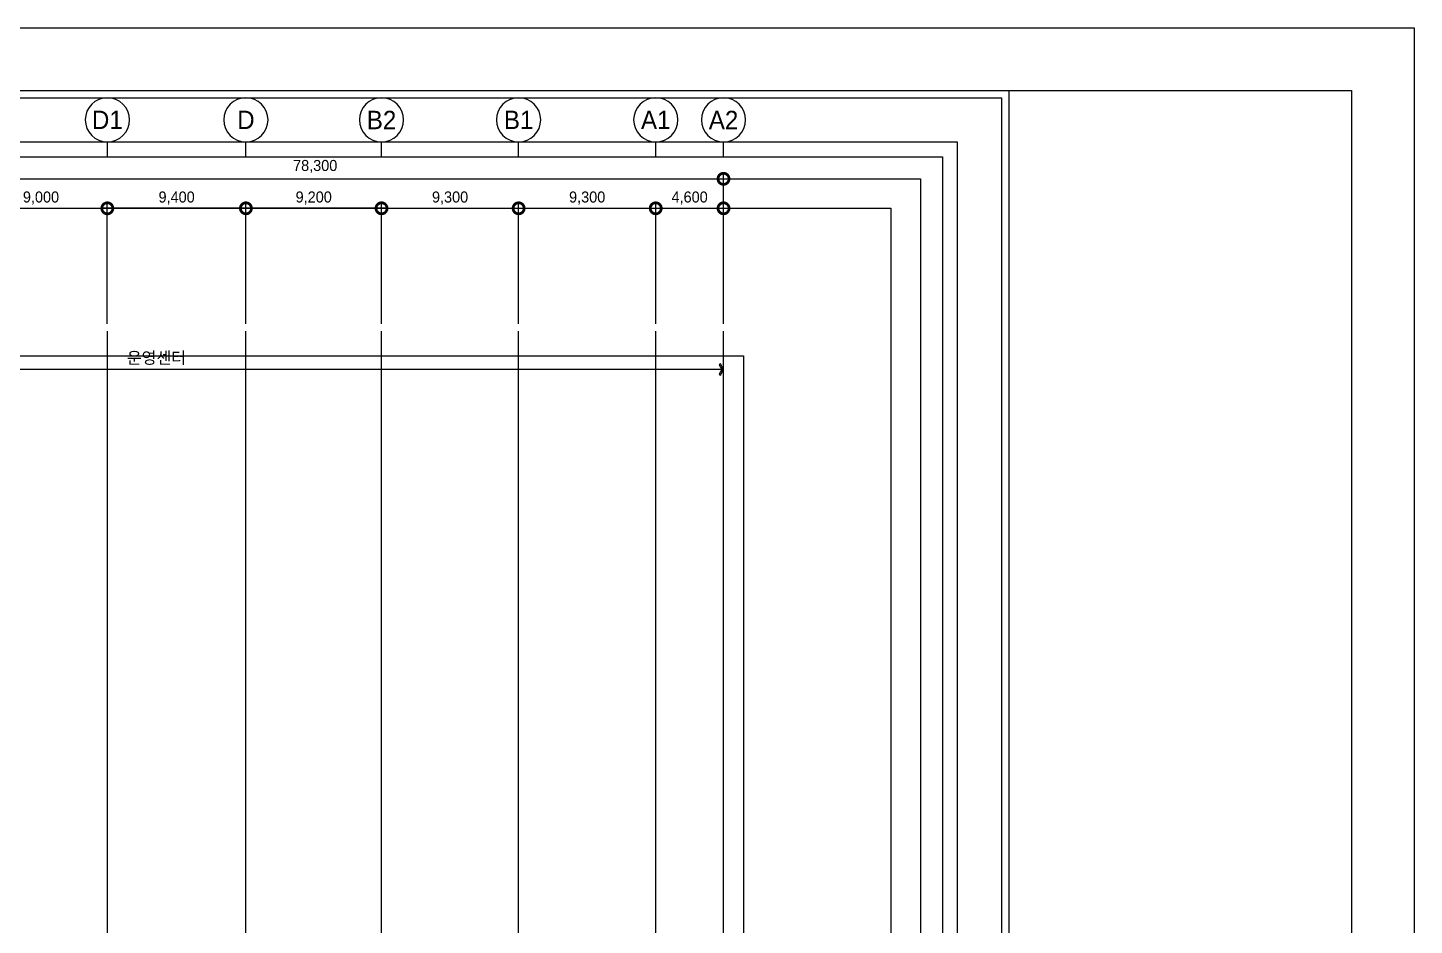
# Model space of a CAD drawing. Extents: x -430745 to 210250, y 0 to 148500.
# Drawn here: x 116195 to 210250, y 87614 to 148500 of the extents above; entities that cross this region are included whole.
import ezdxf
from ezdxf.enums import TextEntityAlignment as Align

# ---------------------------------------------------------------- set-up
doc = ezdxf.new("R2010")
doc.units = 0
doc.header["$LTSCALE"] = 250
doc.header["$MEASUREMENT"] = 0
doc.layers.get('0').update_dxf_attribs({"linetype": 'CONTINUOUS'})
doc.layers.get('Defpoints').update_dxf_attribs({"linetype": 'CONTINUOUS'})
for name, color, linetype in [('A-CEN', 1, 'CONTINUOUS'), ('A-DIM', 7, 'CONTINUOUS'), ('A-SYM-BUB', 3, 'CONTINUOUS')]:
    doc.layers.add(name, color=color, linetype=linetype)
doc.layers.add('NOPLOT', color=193, linetype='CONTINUOUS', plot=False)
doc.styles.add('Gdim', font='')
doc.styles.add('Gtx', font='')
doc.styles.get('Gdim').set_extended_font_data('Dotum')
doc.styles.get('Gtx').set_extended_font_data('Dotum')
doc.dimstyles.new('Gdim200', dxfattribs={"dimscale": 200, "dimtxt": 3, "dimasz": 6, "dimexe": 1.5, "dimexo": 2, "dimgap": 1, "dimtad": 1, "dimdec": 0, "dimzin": 0, "dimdsep": 46, "dimlunit": 6, "dimtxsty": 'Gdim', "dimblk": 'DOTSMALL', "dimcen": 1.5, "dimdle": 1.5, "dimclrd": 1, "dimclre": 1, "dimclrt": 256, "dimazin": 0, "dimtfac": 1, "dimtdec": 0, "dimtix": 1, "dimtmove": 2, "dimatfit": 3, "dimldrblk": 'DOTSMALL', "dimfxl": 1.5, "dimtolj": 1, "dimtzin": 0, "dimlwd": -1, "dimlwe": -1, "dimarcsym": 0})

# ---------------------------------------------------------------- blocks, each defined once
blk = doc.blocks.new('_DotSmall')
at = {"color": 0, "linetype": 'ByBlock', "const_width": 0.5}
blk.add_lwpolyline([(-0.0625, 0, 1), (0.0625, 0, 1)], format="xyb", close=True, dxfattribs=at)
blk = doc.blocks.new('*D111')
at = {"layer": 'A-DIM', "color": 1, "transparency": 16777216}
for p, q in [((14300735, -320405), (14379785, -320405)), ((14301110, -330238), (14301110, -320030)), ((14379410, -330238), (14379410, -320030))]:
    blk.add_line(p, q, dxfattribs=at)
at = {"layer": 'Defpoints', "color": 0, "transparency": 16777216}
for p in [(14379410, -320405), (14301110, -330738, 0), (14379410, -330738, 0)]:
    blk.add_point(p, dxfattribs=at)
at = {"layer": 'A-DIM', "color": 1, "transparency": 16777216, "xscale": 1500, "yscale": 1500, "zscale": 1500, "rotation": 180}
blk.add_blockref('_DotSmall', (14301110, -320405), dxfattribs=at)
at = {"layer": 'A-DIM', "color": 1, "transparency": 16777216, "xscale": 1500, "yscale": 1500, "zscale": 1500}
blk.add_blockref('_DotSmall', (14379410, -320405), dxfattribs=at)
at = {"layer": 'A-DIM', "transparency": 16777216, "insert": (14351710, -319569), "char_height": 750, "attachment_point": 5, "style": 'Gdim'}
blk.add_mtext('\\A1;78,300', dxfattribs=at)
blk = doc.blocks.new('*D112')
at = {"layer": 'A-DIM', "color": 1, "transparency": 16777216}
for p, q in [((14356585, -322405), (14346635, -322405)), ((14347010, -330238), (14347010, -322030)), ((14356210, -330238), (14356210, -322030))]:
    blk.add_line(p, q, dxfattribs=at)
at = {"layer": 'Defpoints', "color": 0, "transparency": 16777216}
for p in [(14347010, -322405), (14347010, -330738), (14356210, -330738)]:
    blk.add_point(p, dxfattribs=at)
at = {"layer": 'A-DIM', "color": 1, "transparency": 16777216, "xscale": 1500, "yscale": 1500, "zscale": 1500, "rotation": 180}
blk.add_blockref('_DotSmall', (14347010, -322405), dxfattribs=at)
at = {"layer": 'A-DIM', "color": 1, "transparency": 16777216, "xscale": 1500, "yscale": 1500, "zscale": 1500}
blk.add_blockref('_DotSmall', (14356210, -322405), dxfattribs=at)
at = {"layer": 'A-DIM', "transparency": 16777216, "insert": (14351610, -321707), "char_height": 750, "attachment_point": 5, "style": 'Gdim'}
blk.add_mtext('\\A1;9,200', dxfattribs=at)
blk = doc.blocks.new('*D113')
at = {"layer": 'A-DIM', "color": 1, "transparency": 16777216}
for p, q in [((14347385, -322405), (14337235, -322405)), ((14337610, -330238), (14337610, -322030)), ((14347010, -330238), (14347010, -322030))]:
    blk.add_line(p, q, dxfattribs=at)
at = {"layer": 'Defpoints', "color": 0, "transparency": 16777216}
for p in [(14337610, -322405), (14337610, -330738), (14347010, -330738)]:
    blk.add_point(p, dxfattribs=at)
at = {"layer": 'A-DIM', "color": 1, "transparency": 16777216, "xscale": 1500, "yscale": 1500, "zscale": 1500, "rotation": 180}
blk.add_blockref('_DotSmall', (14337610, -322405), dxfattribs=at)
at = {"layer": 'A-DIM', "color": 1, "transparency": 16777216, "xscale": 1500, "yscale": 1500, "zscale": 1500}
blk.add_blockref('_DotSmall', (14347010, -322405), dxfattribs=at)
at = {"layer": 'A-DIM', "transparency": 16777216, "insert": (14342310, -321707), "char_height": 750, "attachment_point": 5, "style": 'Gdim'}
blk.add_mtext('\\A1;9,400', dxfattribs=at)
blk = doc.blocks.new('*D114')
at = {"layer": 'A-DIM', "color": 1, "transparency": 16777216}
for p, q in [((14355835, -322405), (14365885, -322405)), ((14356210, -330238), (14356210, -322030)), ((14365510, -330238), (14365510, -322030))]:
    blk.add_line(p, q, dxfattribs=at)
at = {"layer": 'Defpoints', "color": 0, "transparency": 16777216}
for p in [(14365510, -322405), (14356210, -330738), (14365510, -330738)]:
    blk.add_point(p, dxfattribs=at)
at = {"layer": 'A-DIM', "color": 1, "transparency": 16777216, "xscale": 1500, "yscale": 1500, "zscale": 1500, "rotation": 180}
blk.add_blockref('_DotSmall', (14356210, -322405), dxfattribs=at)
at = {"layer": 'A-DIM', "color": 1, "transparency": 16777216, "xscale": 1500, "yscale": 1500, "zscale": 1500}
blk.add_blockref('_DotSmall', (14365510, -322405), dxfattribs=at)
at = {"layer": 'A-DIM', "transparency": 16777216, "insert": (14360860, -321707), "char_height": 750, "attachment_point": 5, "style": 'Gdim'}
blk.add_mtext('\\A1;9,300', dxfattribs=at)
blk = doc.blocks.new('*D115')
at = {"layer": 'A-DIM', "color": 1, "transparency": 16777216}
for p, q in [((14365135, -322405), (14375185, -322405)), ((14365510, -330238), (14365510, -322030)), ((14374810, -330238), (14374810, -322030))]:
    blk.add_line(p, q, dxfattribs=at)
at = {"layer": 'Defpoints', "color": 0, "transparency": 16777216}
for p in [(14374810, -322405), (14365510, -330738), (14374810, -330738, 0)]:
    blk.add_point(p, dxfattribs=at)
at = {"layer": 'A-DIM', "color": 1, "transparency": 16777216, "xscale": 1500, "yscale": 1500, "zscale": 1500, "rotation": 180}
blk.add_blockref('_DotSmall', (14365510, -322405), dxfattribs=at)
at = {"layer": 'A-DIM', "color": 1, "transparency": 16777216, "xscale": 1500, "yscale": 1500, "zscale": 1500}
blk.add_blockref('_DotSmall', (14374810, -322405), dxfattribs=at)
at = {"layer": 'A-DIM', "transparency": 16777216, "insert": (14370160, -321707), "char_height": 750, "attachment_point": 5, "style": 'Gdim'}
blk.add_mtext('\\A1;9,300', dxfattribs=at)
blk = doc.blocks.new('*D116')
at = {"layer": 'A-DIM', "color": 1, "transparency": 16777216}
for p, q in [((14328235, -322405), (14337985, -322405)), ((14328610, -330238), (14328610, -322030)), ((14337610, -330238), (14337610, -322030))]:
    blk.add_line(p, q, dxfattribs=at)
at = {"layer": 'Defpoints', "color": 0, "transparency": 16777216}
for p in [(14337610, -322405), (14328610, -330738), (14337610, -330738)]:
    blk.add_point(p, dxfattribs=at)
at = {"layer": 'A-DIM', "color": 1, "transparency": 16777216, "xscale": 1500, "yscale": 1500, "zscale": 1500, "rotation": 180}
blk.add_blockref('_DotSmall', (14328610, -322405), dxfattribs=at)
at = {"layer": 'A-DIM', "color": 1, "transparency": 16777216, "xscale": 1500, "yscale": 1500, "zscale": 1500}
blk.add_blockref('_DotSmall', (14337610, -322405), dxfattribs=at)
at = {"layer": 'A-DIM', "transparency": 16777216, "insert": (14333110, -321707), "char_height": 750, "attachment_point": 5, "style": 'Gdim'}
blk.add_mtext('\\A1;9,000', dxfattribs=at)
blk = doc.blocks.new('*D117')
at = {"layer": 'A-DIM', "color": 1, "transparency": 16777216}
for p, q in [((14374435, -322405), (14379785, -322405)), ((14374810, -330238), (14374810, -322030)), ((14379410, -330238), (14379410, -322030))]:
    blk.add_line(p, q, dxfattribs=at)
at = {"layer": 'Defpoints', "color": 0, "transparency": 16777216}
for p in [(14379410, -322405), (14374810, -330738, 0), (14379410, -330738, 0)]:
    blk.add_point(p, dxfattribs=at)
at = {"layer": 'A-DIM', "color": 1, "transparency": 16777216, "xscale": 1500, "yscale": 1500, "zscale": 1500, "rotation": 180}
blk.add_blockref('_DotSmall', (14374810, -322405), dxfattribs=at)
at = {"layer": 'A-DIM', "color": 1, "transparency": 16777216, "xscale": 1500, "yscale": 1500, "zscale": 1500}
blk.add_blockref('_DotSmall', (14379410, -322405), dxfattribs=at)
at = {"layer": 'A-DIM', "transparency": 16777216, "insert": (14377110, -321707), "char_height": 750, "attachment_point": 5, "style": 'Gdim'}
blk.add_mtext('\\A1;4,600', dxfattribs=at)
blk = doc.blocks.new('A-CEN-WEST2')
at = {"layer": 'A-CEN'}
for p, q in [((14337610.5, -438071.4), (14337610.5, -330738.1)), ((14347010.5, -438071.4), (14347010.5, -330738.1)), ((14356210.5, -438071.4), (14356210.5, -330738.1)), ((14365510.5, -438071.4), (14365510.5, -330738.1)), ((14374810.5, -438071.4, 0), (14374810.5, -330738.1, 0)), ((14379410.5, -438071.4, 0), (14379410.5, -330738.1, 0))]:
    blk.add_line(p, q, dxfattribs=at)
at = {"layer": 'A-SYM-BUB', "color": 7, "elevation": 0}
for points in [[(14337610.5, -318904.8), (14337610.5, -317904.8, 1), (14337610.5, -314904.8, 1), (14337610.5, -317904.8, 0)], [(14347010.5, -318904.8), (14347010.5, -317904.8, 1), (14347010.5, -314904.8, 1), (14347010.5, -317904.8, 0)], [(14356210.5, -318904.8), (14356210.5, -317904.8, 1), (14356210.5, -314904.8, 1), (14356210.5, -317904.8, 0)], [(14365510.5, -318904.8), (14365510.5, -317904.8, 1), (14365510.5, -314904.8, 1), (14365510.5, -317904.8, 0)], [(14374810.5, -318904.8), (14374810.5, -317904.8, 1), (14374810.5, -314904.8, 1), (14374810.5, -317904.8, 0)], [(14379410.5, -318904.8), (14379410.5, -317904.8, 1), (14379410.5, -314904.8, 1), (14379410.5, -317904.8, 0)]]:
    blk.add_lwpolyline(points, format="xyb", dxfattribs=at)
at = {"layer": 'A-SYM-BUB', "style": 'Gtx'}
for s, p in [('D1', (14337610.5, -316404.8)), ('D', (14347010.5, -316404.8)), ('B2', (14356210.5, -316404.8)), ('B1', (14365510.5, -316404.8)), ('A1', (14374810.5, -316404.8)), ('A2', (14379410.5, -316404.8))]:
    blk.add_text(s, height=1250, dxfattribs=at).set_placement(p, align=Align.MIDDLE)
at = {"layer": 'A-DIM'}
dim = blk.add_linear_dim(base=(14379410.5, -320404.8), p1=(14301110.5, -330738.1, 0), p2=(14379410.5, -330738.1, 0), angle=180, dimstyle='Gdim200', override={"dimscale": 250}, dxfattribs=at)
dim.commit()
dim.dimension.update_dxf_attribs({"geometry": '*D111', "text_midpoint": (14351710.5, -319569.1), "dimtype": 128})
for base, p1, p2, picture, middle in [((14337610.5, -322404.8), (14328610.5, -330738.1), (14337610.5, -330738.1), '*D116', (14333110.5, -321707)), ((14365510.5, -322404.8), (14356210.5, -330738.1), (14365510.5, -330738.1), '*D114', (14360860.5, -321707)), ((14374810.5, -322404.8), (14365510.5, -330738.1), (14374810.5, -330738.1, 0), '*D115', (14370160.5, -321707)), ((14379410.5, -322404.8), (14374810.5, -330738.1, 0), (14379410.5, -330738.1, 0), '*D117', (14377110.5, -321707))]:
    dim = blk.add_linear_dim(base=base, p1=p1, p2=p2, dimstyle='Gdim200', override={"dimscale": 250}, dxfattribs=at)
    dim.commit()
    dim.dimension.update_dxf_attribs({"geometry": picture, "text_midpoint": middle})
for base, p1, p2, picture, middle in [((14337610.5, -322404.8), (14347010.5, -330738.1), (14337610.5, -330738.1), '*D113', (14342310.5, -321707)), ((14347010.5, -322404.8), (14356210.5, -330738.1), (14347010.5, -330738.1), '*D112', (14351610.5, -321707))]:
    dim = blk.add_linear_dim(base=base, p1=p1, p2=p2, angle=180, dimstyle='Gdim200', override={"dimscale": 250}, dxfattribs=at)
    dim.commit()
    dim.dimension.update_dxf_attribs({"geometry": picture, "text_midpoint": middle})

msp = doc.modelspace()

# ---------------------------------------------------------------- linework, layer by layer
at = {"layer": 'A-DIM'}
msp.add_line((163395.3, 125315.1), (85095.3, 125315.1), dxfattribs=at)
at = {"layer": 'A-DIM', "elevation": 0}
msp.add_lwpolyline([(163087.4, 125637.8), (163271.8, 125315.1), (163087.4, 124992.4), (163180.5, 124939.3), (163395.3, 125315.1), (163180.5, 125691)], close=True, dxfattribs=at)
at = {"layer": 'NOPLOT'}
for points in [[(0, 148500), (210250, 148500), (210250, 0), (0, 0)], [(206000, 4250), (7750, 4250), (7750, 144250), (206000, 144250)], [(8250, 143750), (182250, 143750), (182250, 4750), (8250, 4750)], [(11250, 140750), (179250, 140750), (179250, 7750), (11250, 7750)], [(12250, 139750), (178250, 139750), (178250, 8750), (12250, 8750)], [(13750, 138250), (176750, 138250), (176750, 10250), (13750, 10250)], [(15750, 136250), (174750, 136250), (174750, 12250), (15750, 12250)], [(25750, 126250), (164750, 126250), (164750, 22250), (25750, 22250)]]:
    msp.add_lwpolyline(points, close=True, dxfattribs=at)
msp.add_lwpolyline([(182750, 144250), (182750, 4250)], dxfattribs=at)

# ---------------------------------------------------------------- block references
at = {"layer": 'A-DIM'}
msp.add_blockref('A-CEN-WEST2', (-14216015.2, 458654.8), dxfattribs=at)

# ---------------------------------------------------------------- texts
at = {"layer": 'A-SYM-BUB', "color": 3, "style": 'Gdim'}
msp.add_text('운영센터', height=800, dxfattribs=at).set_placement((122920.2, 125708.1))

doc.saveas('drawing.dxf')
